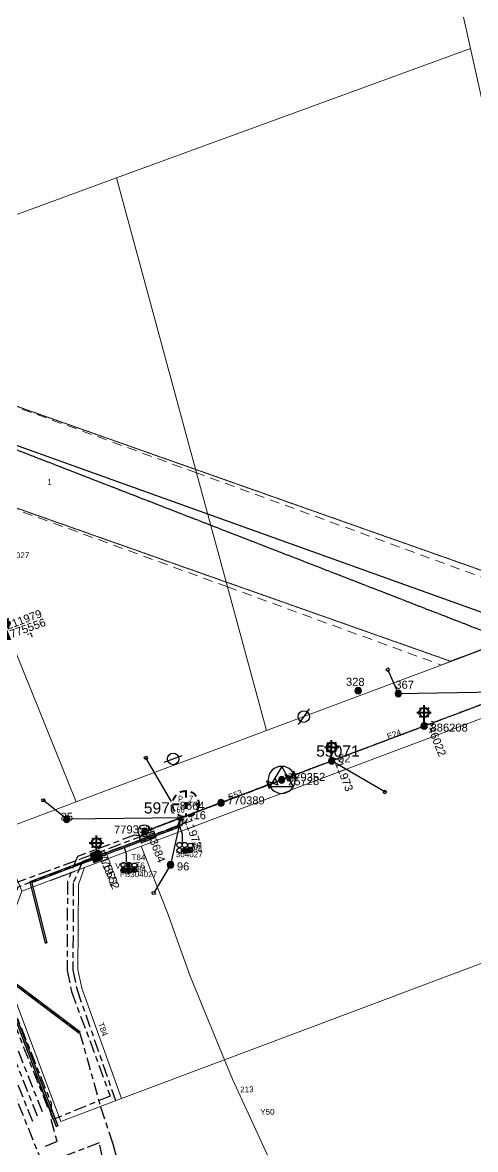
# Model space of a CAD drawing. Header units: metres. Extents: x 308616 to 310825, y 6264327 to 6267194.
# Drawn here: x 309191.5 to 309333.1, y 6266294.9 to 6266647.1 of the extents above; entities that cross this region are included whole.
import ezdxf
from ezdxf.enums import TextEntityAlignment as Align

# ---------------------------------------------------------------- set-up
doc = ezdxf.new("R2010")
doc.units = ezdxf.units.M
for name, pattern in [('Cable Exist OH', [1, 1, 0]), ('Cable Exist UG', [8.2, 4, -1.2, 1.8, -1.2]), ('Dash', [5, 3, -2]), ('DASHED', [0.75, 0.5, -0.25]), ('HIDDEN', [0.375, 0.25, -0.125]), ('HIDDEN2', [0.1875, 0.125, -0.0625])]:
    doc.linetypes.add(name, pattern=pattern)
doc.layers.get('0').update_dxf_attribs({"color": 6})
for name, color, linetype in [('_User Miscellaneous9', 7, 'Continuous'), ('Equip_LV_EXT', 7, 'Continuous'), ('Equip_SL_EXT', 7, 'Continuous'), ('Equip_SP_HV_EXT', 7, 'Continuous'), ('Equip_SP_SL_EXT', 7, 'Continuous'), ('Mains_HV_EXT', 7, 'Continuous'), ('Mains_LV_EXT', 7, 'Continuous'), ('Mains_SL_EXT', 7, 'Continuous'), ('Mains_TR_EXT', 7, 'Continuous'), ('Services_SP_EXT', 7, 'Continuous'), ('Sub_SP_TR_HV_LV_EXT', 7, 'Continuous'), ('SupportsOH_SP_TR_HV_LV_SL_EXT', 7, 'Continuous'), ('SupportsUG_SP_LV_EXT', 7, 'Continuous'), ('SupportsUG_SP_LV_SL_EXT', 7, 'Continuous'), ('Trench_SP_EXT', 7, 'Continuous')]:
    doc.layers.add(name, color=color, linetype=linetype)
for name, color, linetype, lineweight in [('Cadastre Easements_SP_EXT', 7, 'Continuous', 5), ('Cadastre Land Parcels_SP_EXT', 7, 'Continuous', 5), ('Cadastre Other Property_SP_EXT', 7, 'HIDDEN', 5), ('Cadastre Roads_SP_EXT', 7, 'Continuous', 5)]:
    doc.layers.add(name, color=color, linetype=linetype, lineweight=lineweight)
doc.layers.add('UNKNOWN_FEATURES', color=1, linetype='DASHED', plot=False)
doc.styles.add('COLUMN_LABEL', font='arial.ttf')
doc.styles.add('HVSW_LABEL', font='arial.ttf')
doc.styles.add('iecARIAL', font='arial.ttf', dxfattribs={"height": 2})
doc.styles.add('IESYMBOL1', font='isocp.shx')
doc.styles.add('POLE_LABEL', font='arial.ttf')
doc.styles.add('SLCP_LABEL', font='arial.ttf', dxfattribs={"height": 3.5})
doc.styles.get("Standard").update_dxf_attribs({"font": 'arial.ttf'})
doc.linetypes.add('Cable P UG', pattern='A,6,-0.5,["P",Standard,S=1.7,R=0,X=0.5,Y=-1],-2.9', length=9.4)

# ---------------------------------------------------------------- blocks, each defined once
blk = doc.blocks.new('SUB_POLE_EXT')
blk.add_wipeout([(0, 4.22), (0.42, 4.2), (0.83, 4.14), (1.21, 4.05), (1.62, 3.9), (1.99, 3.72), (2.35, 3.51), (2.68, 3.26), (2.99, 2.99), (3.28, 2.66), (3.52, 2.34), (3.76, 1.92), (3.9, 1.62), (4.04, 1.23), (4.18, 0.63), (4.22, 0), (4.18, -0.61), (4.06, -1.15), (3.9, -1.62), (3.58, -2.24), (3.22, -2.73), (2.97, -3.01), (2.68, -3.26), (2.36, -3.5), (2, -3.72), (1.64, -3.89), (1.25, -4.03), (0.82, -4.14), (0.42, -4.2), (0, -4.22), (-0.41, -4.2), (-0.8, -4.15), (-1.21, -4.05), (-1.62, -3.9), (-1.99, -3.73), (-2.35, -3.51), (-2.68, -3.26), (-2.96, -3.02), (-3.23, -2.72), (-3.51, -2.35), (-3.71, -2.01), (-3.91, -1.6), (-4.05, -1.21), (-4.16, -0.76), (-4.22, -0.14), (-4.21, 0.39), (-4.14, 0.83), (-4.03, 1.27), (-3.9, 1.63), (-3.71, 2.02), (-3.5, 2.37), (-3.28, 2.67), (-2.99, 2.99), (-2.68, 3.27), (-2.33, 3.52), (-1.98, 3.73), (-1.63, 3.9), (-1.2, 4.05), (-0.78, 4.15), (-0.4, 4.21)])
blk.add_line((2.16, 0.48), (2.16, 0.48, 0))
blk.add_lwpolyline([(-4.22, 0, 1), (4.22, 0, 1)], format="xyb", close=True)
blk.add_lwpolyline([(2.14, 0.52), (0, 4.22), (-3.66, -2.11), (3.66, -2.11)], close=True)
for tag, height, flags, p in [('STREET_CODE', 0.2, 9, (1.5, 0)), ('ASSET_NUM', 2.5, 8, (2, 2)), ('CONSTRUCTED_VOLTAGE', 0.2, 9, (1.5, -0.2)), ('OPERATING_VOLTAGE', 0.2, 9, (1.5, -0.6)), ('OPERATED_BY', 0.2, 9, (1.5, -0.8)), ('ORIENTATION', 0.2, 9, (1.5, -1.2)), ('OWNED_BY', 0.2, 9, (1.5, -1.4)), ('SECONDARY_VOLTAGE', 0.2, 9, (1.5, -1.6)), ('STATE', 0.2, 9, (1.5, -1.8)), ('SUBSTATION_TYPE', 0.2, 9, (1.5, -2)), ('STREETNAME', 0.2, 9, (1.5, -2.8)), ('SUBURB', 0.2, 9, (1.5, -3)), ('Z', 0.2, 1, (1.5, -3.4)), ('NO_PHASES', 0.2, 9, (1.5, -0.4)), ('MAINTAINED_BY', 0.2, 9, (1.5, -1)), ('USAGE', 0.2, 9, (1.5, -2.2)), ('LEGEND', 0.2, 9, (1.5, -2.4)), ('LOCATION', 0.2, 9, (1.5, -2.6)), ('NOTES', 0.2, 9, (1.5, -3.2))]:
    blk.add_attdef(tag, text='', height=height, dxfattribs=dict(flags=flags)).set_placement(p, align=Align.MIDDLE_LEFT)
blk = doc.blocks.new('COLUMN_EXT')
blk.add_hatch(color=256).paths.add_polyline_path([(-1.49, 1.48), (-1.49, -1.49), (1.48, -1.49), (1.48, 1.48)])
blk.add_lwpolyline([(-1.49, -1.49), (1.48, -1.49), (1.48, 1.48), (-1.49, 1.48)], close=True)
for tag, height, style, flags, p in [('STRUCTURE_PLANT_NUMBER', 0.2, 'POLE_LABEL', 9, (1.81, 0.03)), ('ASSET_NUM', 2.5, 'COLUMN_LABEL', 8, (2, 2)), ('STREET_CODE', 0.2, 'COLUMN_LABEL', 9, (1.81, -0.2))]:
    blk.add_attdef(tag, text='', height=height, dxfattribs=dict(style=style, flags=flags)).set_placement(p, align=Align.MIDDLE_LEFT)
at = {"flags": 1}
blk.add_attdef('Z', (1.81, -2.35), '', height=0.2, dxfattribs=at)
at = {"flags": 9}
for tag, p in [('COLUMN_TYPE', (1.81, -0.4)), ('OWNED_BY', (1.81, -0.6)), ('STATE', (1.81, -0.8)), ('USAGE', (1.81, -1)), ('STREETNAME', (1.81, -1.6)), ('SUBURB', (1.81, -1.8)), ('LEGEND', (1.81, -1.2)), ('LOCATION', (1.81, -1.4)), ('NOTES', (1.81, -2))]:
    blk.add_attdef(tag, text='', height=0.2, dxfattribs=at).set_placement(p, align=Align.MIDDLE_LEFT)
blk = doc.blocks.new('PILLAR_EXT')
blk.add_hatch(color=256).paths.add_polyline_path([(-2.475, 0.99), (-2.475, -0.99), (2.475, -0.99), (2.475, 0.99)])
blk.add_lwpolyline([(-2.475, -0.99), (2.475, -0.99), (2.475, 0.99), (-2.475, 0.99)], close=True)
at = {"style": 'iecARIAL', "flags": 8}
blk.add_attdef('ASSET_NUM', (1.5, 3.5), '', height=2.5, dxfattribs=at)
for tag, p, flags in [('OWNED_BY', (0, -0.2), 9), ('STATE', (0, -0.4), 9), ('SUPPORT_TYPE', (0, -0.6), 9), ('STREETNAME', (0, -1.8), 9), ('SUBURB', (0, -2), 1), ('USAGE', (0, -0.8), 9), ('LEGEND', (0, -1), 9), ('LOCATION', (0, -1.2), 9), ('NOTES', (0, -1.4), 9), ('PARENT', (0, -1.6), 9)]:
    blk.add_attdef(tag, p, '', height=0.2, dxfattribs=dict(flags=flags))
blk = doc.blocks.new('DUCT_EXT')
blk.add_circle((0, 0.8), 0.8)
at = {"flags": 1}
blk.add_attdef('Z', (0, 0), '', height=0.2, dxfattribs=at)
at = {"flags": 9}
for tag, p in [('DUCT_CODE', (0, 0)), ('XSECT_TYPE', (0, -0.2)), ('STATE', (0, -0.6)), ('FB_REFERENCE', (0, -0.4)), ('NOTES', (0, -0.8))]:
    blk.add_attdef(tag, text='', height=0.2, dxfattribs=at).set_placement(p, align=Align.MIDDLE_LEFT)
blk = doc.blocks.new('LV_OH_LINKS_DISTFUSE_EXT')
for p, q in [((0, 0), (0.96, 0)), ((3.84, 0), (4.8, 0))]:
    blk.add_line(p, q)
blk.add_lwpolyline([(3.84, -1.2), (3.84, 1.2), (0.96, -1.2), (0.96, 1.2)], close=True)
at = {"flags": 9}
for tag, p in [('ACTUAL_STATUS', (0, 0)), ('CONSTRUCTED_VOLTAGE', (0, -0.2)), ('OPERATING_VOLTAGE', (0, -0.6)), ('ORIENTATION', (0, -0.8)), ('OWNED_BY', (0, -1)), ('STATE', (0, -1.2)), ('SWITCH_TYPE', (0, -1.4)), ('NO_PHASES', (0, -0.4)), ('USAGE', (0, -1.6)), ('NOTES', (0, -1.8))]:
    blk.add_attdef(tag, text='', height=0.2, dxfattribs=at).set_placement(p, align=Align.MIDDLE_LEFT)
at = {"flags": 1}
blk.add_attdef('Z', (0, 0), '', height=0.2, dxfattribs=at)
blk = doc.blocks.new('SL_LANTERN_EXT')
at = {"lineweight": 40}
for p, q in [((-2.25, 4.22), (2.25, 4.22)), ((-1.46, 5.68), (-1.06, 5.28)), ((0, 1.97), (0, 6.47)), ((1.46, 5.68), (1.06, 5.28)), ((-1.46, 2.76), (-1.06, 3.16)), ((0, 0), (0, 2.72)), ((1.46, 2.76), (1.06, 3.16))]:
    blk.add_line(p, q, dxfattribs=at)
blk.add_circle((0, 4.22), 1.5, dxfattribs=at)
at = {"style": 'iecARIAL', "flags": 8}
blk.add_attdef('ASSET_NUM', (1.5, 1.5), '', height=2.5, dxfattribs=at)
for tag, p, height, flags in [('OPERATING_VOLTAGE', (0.98, -1.65), 0.2, 9), ('ORIENTATION', (0.98, -1.85), 0.2, 9), ('OWNED_BY', (0.98, -2.05), 0.2, 9), ('STATE', (0.98, -2.25), 0.2, 9), ('CONSTRUCTED_VOLTAGE', (0.98, -0.65), 0.2, 9), ('CONTROL_TYPE', (0.98, -0.85), 0.2, 9), ('LANTERN_PURPOSE', (0.98, -1.05), 0.2, 9), ('LANTERN_TYPE', (0.98, -1.25), 0.2, 9), ('NO_PHASES', (0.98, -1.45), 0.2, 9), ('USAGE', (0.98, -2.45), 0.2, 9), ('CEXIST', (0.98, -2.65), 0.2, 9), ('CNEW', (0.98, -2.85), 0.2, 9), ('CNUMBER', (0.98, -3.05), 0.2, 9), ('CREMOVE', (0.98, -3.25), 0.2, 9), ('CREPLACE', (0.98, -3.45), 0.2, 9), ('LKINGHEIGHT', (0.98, -3.65), 0.2, 9), ('LNUMBER', (2.18, -3.25), 2.5, 8), ('LBRACKET', (0.98, -3.85), 0.2, 9), ('LBRACKETVOCAB', (0.98, -4.05), 0.2, 9), ('LCATEGORY', (0.98, -4.25), 0.2, 9), ('LCHARGE1', (0.98, -4.45), 0.2, 9), ('LCHARGE1PERCENT', (0.98, -4.65), 0.2, 9), ('LCHARGE2', (0.98, -4.85), 0.2, 9), ('LCHARGE2PERCENT', (0.98, -5.05), 0.2, 9), ('LCHARGE3', (0.98, -5.25), 0.2, 9), ('LCHARGE3PERCENT', (0.98, -5.45), 0.2, 9), ('LEXIST', (0.98, -5.65), 0.2, 9), ('LLAMP', (0.98, -5.85), 0.2, 9), ('LLAMPVOCAB', (0.98, -6.05), 0.2, 9), ('LMAST', (0.98, -6.25), 0.2, 9), ('LMASTVOCAB', (0.98, -6.45), 0.2, 9), ('LNEW', (0.98, -6.65), 0.2, 9), ('LANTNUMBER', (0.98, -6.85), 0.2, 9), ('STREETNAME', (0.98, -9.25), 0.2, 9), ('SUBURB', (0.98, -9.45), 0.2, 1), ('LOUTREACH', (0.98, -7.25), 0.2, 9), ('LOUTREACHVOCAB', (0.98, -7.45), 0.2, 9), ('LRATECODE', (0.98, -7.65), 0.2, 9), ('LREMOVE', (0.98, -7.85), 0.2, 9), ('LREPLACE', (0.98, -8.05), 0.2, 9), ('LTYPE', (0.98, -8.25), 0.2, 9), ('LTYPEVOCAB', (0.98, -8.45), 0.2, 9), ('LEGEND', (0.98, -8.65), 0.2, 9), ('LOCATION', (0.98, -8.85), 0.2, 9), ('NOTES', (0.98, -9.05), 0.2, 9)]:
    blk.add_attdef(tag, p, '', height=height, dxfattribs=dict(flags=flags))
blk = doc.blocks.new('CCP_EXT')
blk.add_wipeout([(0, 0.57), (0.57, 0), (0, -0.57), (-0.57, 0)])
blk.add_lwpolyline([(-0.57, 0), (0, 0.57), (0.57, 0), (0, -0.57), (-0.57, 0)])
at = {"flags": 1}
blk.add_attdef('Z', (0, 0), '', height=0.2, dxfattribs=at)
at = {"flags": 9}
for tag, p in [('CCP_TYPE', (0, 0)), ('CONSTRUCTED_VOLTAGE', (0, -0.2)), ('OPERATING_VOLTAGE', (0, -0.6)), ('ORIENTATION', (0, -0.8)), ('OWNED_BY', (0, -1)), ('STATE', (0, -1.8)), ('NO_PHASES', (0, -0.4)), ('USAGE', (0, -1.2)), ('LEGEND', (0, -1.4)), ('LIFE_SUPPORT', (0, -1.6)), ('NOTES', (0, -2))]:
    blk.add_attdef(tag, text='', height=0.2, dxfattribs=at).set_placement(p, align=Align.MIDDLE_LEFT)
blk = doc.blocks.new('POLE_EXT')
blk.add_hatch(color=256).paths.add_polyline_path([(-1, 0, 1), (1, 0, 1)])
blk.add_lwpolyline([(-1, 0, 1), (1, 0, 1)], format="xyb", close=True)
for tag, height, flags, p in [('pNumber', 2.5, 8, (-17.84, 2.07)), ('OWNED_BY', 0.2, 9, (1.35, -0.4)), ('SPECIAL_USE', 0.2, 9, (1.35, -0.8)), ('STATE', 0.2, 9, (1.35, -1)), ('cLV', 0.2, 9, (1.35, -1.4)), ('hDepth', 0.2, 9, (1.35, -1.6)), ('hDia', 0.2, 9, (1.35, -1.8)), ('cHV', 0.2, 9, (1.35, -2)), ('cLinedev', 0.2, 9, (1.35, -3.4)), ('PARENT', 0.2, 9, (1.35, -0.6)), ('USAGE', 0.2, 9, (1.35, -1.2)), ('LBRACKET', 0.2, 9, (1.35, -2.2)), ('LExisting', 0.2, 9, (1.35, -2.4)), ('LANTNUMBER', 0.2, 9, (1.35, -2.6)), ('LOther', 0.2, 9, (1.35, -2.8)), ('LRemove', 0.2, 9, (1.35, -3)), ('LEGEND', 0.2, 9, (1.35, -3.2)), ('LOCATION', 0.2, 9, (1.35, -3.6)), ('pExisting', 0.2, 9, (1.35, -3.8)), ('pFooting', 0.2, 9, (1.35, -4.4)), ('pNew', 0.2, 9, (1.35, -4.6)), ('pRelocate', 0.2, 9, (1.35, -5)), ('pRemove', 0.2, 9, (1.35, -5.2)), ('pReplace', 0.2, 9, (1.35, -5.4)), ('pStay', 0.2, 9, (1.35, -5.6)), ('pType', 0.2, 9, (1.35, -5.8)), ('cspan', 0.2, 9, (1.35, -6)), ('STREETNAME', 0.2, 9, (1.35, -6.2)), ('SUBURB', 0.2, 9, (1.35, -6.4)), ('OPERATED_BY', 0.2, 9, (1.36, -7.01)), ('PFNUMBER', 0.2, 9, (1.35, -4)), ('NEWPFNUMBER', 0.2, 9, (1.35, -4.2)), ('NOTES', 0.2, 9, (1.35, -6.6)), ('MAINTAINED_BY', 0.2, 9, (1.36, -6.81))]:
    blk.add_attdef(tag, text='', height=height, dxfattribs=dict(flags=flags)).set_placement(p, align=Align.MIDDLE_LEFT)
at = {"style": 'POLE_LABEL'}
for tag, height, flags, p in [('STRUCTURE_PLANT_NUMBER', 0.2, 9, (1.35, 0.03)), ('ASSET_NUM', 2.5, 8, (2, 2)), ('STREET_CODE', 0.2, 9, (1.35, -0.2))]:
    blk.add_attdef(tag, text='', height=height, dxfattribs=dict(at, flags=flags)).set_placement(p, align=Align.MIDDLE_LEFT)
at = {"flags": 1}
blk.add_attdef('Z', (1.35, -7.33), '', height=0.2, dxfattribs=at)
blk = doc.blocks.new('*U72')
blk.add_line((-5.67, 14.31), (-0.71, 17.69))
blk.add_circle((-3.19, 16), 1.8)
at = {"style": 'HVSW_LABEL'}
for tag, height, flags, p in [('ASSET_NUM', 3.5, 8, (2, 2)), ('STREET_CODE', 0.2, 9, (0, -0.2))]:
    blk.add_attdef(tag, text='', height=height, dxfattribs=dict(at, flags=flags)).set_placement(p, align=Align.MIDDLE_LEFT)
at = {"flags": 1}
blk.add_attdef('Z', (0, 0), '', height=0.2, dxfattribs=at)
at = {"flags": 9}
for tag, p in [('ACTUAL_STATUS', (0, -0.4)), ('CONSTRUCTED_VOLTAGE', (0, -0.6)), ('OPERATING_VOLTAGE', (0, -1)), ('ORIENTATION', (0, -1.2)), ('OWNED_BY', (0, -1.4)), ('STATE', (0, -1.6)), ('SWITCH_TYPE', (0, -1.8)), ('STREETNAME', (0, -2.6)), ('SUBURB', (0, -2.8)), ('NO_PHASES', (0, -0.8)), ('USAGE', (0, -2)), ('LEGEND', (0, -2.2)), ('LOCATION', (0, -2.4)), ('NOTES', (0, -3))]:
    blk.add_attdef(tag, text='', height=0.2, dxfattribs=at).set_placement(p, align=Align.MIDDLE_LEFT)
blk = doc.blocks.new('*U73')
blk.add_line((1.16, 18.03), (7.16, 18.03))
blk.add_circle((4.16, 18.03), 1.8)
at = {"style": 'HVSW_LABEL'}
for tag, height, flags, p in [('ASSET_NUM', 3.5, 8, (2, 2)), ('STREET_CODE', 0.2, 9, (0, -0.2))]:
    blk.add_attdef(tag, text='', height=height, dxfattribs=dict(at, flags=flags)).set_placement(p, align=Align.MIDDLE_LEFT)
at = {"flags": 1}
blk.add_attdef('Z', (0, 0), '', height=0.2, dxfattribs=at)
at = {"flags": 9}
for tag, p in [('ACTUAL_STATUS', (0, -0.4)), ('CONSTRUCTED_VOLTAGE', (0, -0.6)), ('OPERATING_VOLTAGE', (0, -1)), ('ORIENTATION', (0, -1.2)), ('OWNED_BY', (0, -1.4)), ('STATE', (0, -1.6)), ('SWITCH_TYPE', (0, -1.8)), ('STREETNAME', (0, -2.6)), ('SUBURB', (0, -2.8)), ('NO_PHASES', (0, -0.8)), ('USAGE', (0, -2)), ('LEGEND', (0, -2.2)), ('LOCATION', (0, -2.4)), ('NOTES', (0, -3))]:
    blk.add_attdef(tag, text='', height=0.2, dxfattribs=at).set_placement(p, align=Align.MIDDLE_LEFT)
blk = doc.blocks.new('End Shackle_EXT')
blk.add_wipeout([(0, 0.25), (1.81, 0.25), (1.82, -0.25), (0, -0.25)])
blk.add_line((1.81, -1), (1.81, 1))
at = {"flags": 1}
blk.add_attdef('Z', (0, 0), '', height=0.2, dxfattribs=at)
at = {"flags": 9}
for tag, p in [('CONNECTOR_TYPE', (0, 0)), ('CONSTRUCTED_VOLTAGE', (0, -0.2)), ('OPERATING_VOLTAGE', (0, -0.6)), ('ORIENTATION', (0, -0.8)), ('OWNED_BY', (0, -1)), ('STATE', (0, -1.2)), ('NO_PHASES', (0, -0.4)), ('USAGE', (0, -1.4)), ('NOTES', (0, -1.6))]:
    blk.add_attdef(tag, text='', height=0.2, dxfattribs=at).set_placement(p, align=Align.MIDDLE_LEFT)
blk = doc.blocks.new('CABLE_LARGE_EXT')
h = blk.add_hatch(color=256)
edge = h.paths.add_edge_path()
edge.add_arc((0, 0.55), 0.55, 0, 360)
blk.add_circle((0, 0.55), 0.55)
at = {"flags": 1}
blk.add_attdef('Z', (0, 0), '', height=0.2, dxfattribs=at)
at = {"flags": 9}
for tag, p in [('COND_CODE', (0, 0)), ('STATE', (0, -0.4)), ('XSECT_SIZE', (0, -0.6)), ('FB_REFERENCE', (0, -0.2)), ('NOTES', (0, -0.8))]:
    blk.add_attdef(tag, text='', height=0.2, dxfattribs=at).set_placement(p, align=Align.MIDDLE_LEFT)
blk = doc.blocks.new('SLCP_ZELL_EXT')
blk.add_wipeout([(-0.14, 4.54), (-0.43, 4.52), (-0.71, 4.49), (-0.99, 4.43), (-1.27, 4.36), (-1.54, 4.27), (-1.8, 4.17), (-2.06, 4.05), (-2.31, 3.91), (-2.55, 3.76), (-2.78, 3.59), (-3, 3.41), (-3.21, 3.21), (-3.41, 3), (-3.59, 2.78), (-3.76, 2.55), (-3.91, 2.31), (-4.05, 2.06), (-4.17, 1.8), (-4.27, 1.54), (-4.36, 1.27), (-4.43, 0.99), (-4.49, 0.71), (-4.52, 0.43), (-4.54, 0.14), (-4.54, -0.14), (-4.52, -0.43), (-4.49, -0.71), (-4.43, -0.99), (-4.36, -1.27), (-4.27, -1.54), (-4.17, -1.8), (-4.05, -2.06), (-3.91, -2.31), (-3.76, -2.55), (-3.59, -2.78), (-3.41, -3), (-3.21, -3.21), (-3, -3.41), (-2.78, -3.59), (-2.55, -3.76), (-2.31, -3.91), (-2.06, -4.05), (-1.8, -4.17), (-1.54, -4.27), (-1.27, -4.36), (-0.99, -4.43), (-0.71, -4.49), (-0.43, -4.52), (-0.14, -4.54), (0.14, -4.54), (0.43, -4.52), (0.71, -4.49), (0.99, -4.43), (1.27, -4.36), (1.54, -4.27), (1.8, -4.17), (2.06, -4.05), (2.31, -3.91), (2.55, -3.76), (2.78, -3.59), (3, -3.41), (3.21, -3.21), (3.41, -3), (3.59, -2.78), (3.76, -2.55), (3.91, -2.31), (4.05, -2.06), (4.17, -1.8), (4.27, -1.54), (4.36, -1.27), (4.43, -0.99), (4.49, -0.71), (4.52, -0.43), (4.54, -0.14), (4.54, 0.14), (4.52, 0.43), (4.49, 0.71), (4.43, 0.99), (4.36, 1.27), (4.27, 1.54), (4.17, 1.8), (4.05, 2.06), (3.91, 2.31), (3.76, 2.55), (3.59, 2.78), (3.41, 3), (3.21, 3.21), (3, 3.41), (2.78, 3.59), (2.55, 3.76), (2.31, 3.91), (2.06, 4.05), (1.8, 4.17), (1.54, 4.27), (1.27, 4.36), (0.99, 4.43), (0.71, 4.49), (0.43, 4.52), (0.14, 4.54)])
at = {"linetype": 'Dash', "lineweight": 40, "ltscale": 0.7}
for p, q in [((0, 4.11), (0, -4.11)), ((-4.11, 0), (4.11, 0))]:
    blk.add_line(p, q, dxfattribs=at)
blk.add_circle((0, 0), 4.11, dxfattribs=at)
at = {"lineweight": 40, "style": 'IESYMBOL1'}
for s, p in [('P', (-1.6, 0)), ('Z', (1.7, 0)), ('60', (-1.61, -3.31))]:
    blk.add_text(s, height=2, dxfattribs=at).set_placement(p, align=Align.BOTTOM_CENTER)
at = {"flags": 1}
blk.add_attdef('Z', (0, 0), '', height=0.2, dxfattribs=at)
at = {"style": 'SLCP_LABEL'}
for tag, height, flags, p in [('ASSET_NUM', 2.5, 8, (2, 2)), ('STREET_CODE', 0.2, 9, (0, -0.2))]:
    blk.add_attdef(tag, text='', height=height, dxfattribs=dict(at, flags=flags)).set_placement(p, align=Align.MIDDLE_LEFT)
at = {"flags": 9}
for tag, p in [('CONSTRUCTED_VOLTAGE', (0, -0.4)), ('CONTROL_TYPE', (0, -0.6)), ('OPERATING_VOLTAGE', (0, -1)), ('ORIENTATION', (0, -1.2)), ('OWNED_BY', (0, -1.4)), ('STATE', (0, -2)), ('NO_PHASES', (0, -0.8)), ('USAGE', (0, -1.6)), ('LOCATION', (0, -1.8)), ('NOTES', (0, -2.2))]:
    blk.add_attdef(tag, text='', height=0.2, dxfattribs=at).set_placement(p, align=Align.MIDDLE_LEFT)

msp = doc.modelspace()

# ---------------------------------------------------------------- linework, layer by layer
at = {"layer": '_User Miscellaneous9'}
for p, q in [((309240.77, 6266396.31), (309240.85, 6266396.09)), ((309240.94, 6266395.86), (309240.85, 6266396.09)), ((309193.84, 6266378.7), (309214.66, 6266386.51)), ((309194.41, 6266378.4), (309214.83, 6266386.06)), ((309214.66, 6266386.51), (309214.74, 6266386.29)), ((309214.66, 6266386.51), (309214.74, 6266386.29)), ((309214.83, 6266386.06), (309214.74, 6266386.29)), ((309214.83, 6266386.06), (309214.74, 6266386.29)), ((309193.89, 6266378.49), (309193.84, 6266378.7)), ((309193.84, 6266378.7), (309194.12, 6266378.55)), ((309193.89, 6266378.49), (309194.12, 6266378.55)), ((309198.68, 6266359.42), (309193.89, 6266378.49)), ((309194.35, 6266378.61), (309194.12, 6266378.55)), ((309194.41, 6266378.4), (309194.12, 6266378.55)), ((309199.14, 6266359.54), (309194.35, 6266378.61)), ((309194.35, 6266378.61), (309194.41, 6266378.4)), ((309198.68, 6266359.42), (309198.91, 6266359.48)), ((309199.14, 6266359.54), (309198.91, 6266359.48)), ((309181.73, 6266355.21), (309202.05, 6266302.13)), ((309182.18, 6266355.38), (309202.5, 6266302.3)), ((309209.13, 6266331.37), (309209.27, 6266331.56)), ((309209.41, 6266331.75), (309209.27, 6266331.56)), ((309202.05, 6266302.13), (309202.27, 6266302.21)), ((309202.5, 6266302.3), (309202.27, 6266302.21))]:
    msp.add_line(p, q, dxfattribs=at)
for points in [[(309241.49, 6266390.9), (309241.49, 6266393.44), (309240.79, 6266395.52)], [(309224.02, 6266384.66), (309224.02, 6266387.2), (309223.32, 6266389.28)]]:
    msp.add_lwpolyline(points, dxfattribs=at)
at = {"layer": 'Cadastre Land Parcels_SP_EXT', "linetype": 'Continuous'}
for points in [[(309435.8, 6266488.86), (309372.02, 6266774.66), (309306.64, 6266750.75), (309312.27, 6266725.47), (309331.53, 6266639.01), (309370.5, 6266464.37), (309435.8, 6266488.86)], [(309088.02, 6266631.53), (309095.6, 6266612.16), (309099.98, 6266600.98), (309104.55, 6266591.98), (309109.67, 6266583.28), (309123.25, 6266562.79), (309134.25, 6266566.81), (309220.82, 6266598.51), (309331.53, 6266639.01), (309312.27, 6266725.47), (309088.02, 6266631.53)], [(309322.39, 6266446.32), (309365.66, 6266462.56), (309370.5, 6266464.37), (309331.53, 6266639.01), (309220.82, 6266598.51), (309245.88, 6266506.37), (309255.56, 6266470.75), (309267.78, 6266425.83), (309322.39, 6266446.32)], [(309208.29, 6266403.52), (309175.66, 6266484.12), (309161.7, 6266505.07), (309123.25, 6266562.79), (309105.42, 6266556.26), (309107.25, 6266551.5), (309164.07, 6266403.23), (309183.82, 6266394.35), (309208.29, 6266403.52)], [(309469.93, 6266327.3), (309443.59, 6266393.92), (309254.64, 6266322.94), (309257.11, 6266316.94), (309271.18, 6266286.42), (309286.22, 6266258.3), (309469.93, 6266327.3)], [(309254.64, 6266322.94), (309243.86, 6266349.09), (309236.84, 6266368.86), (309228.6, 6266389.67), (309210.83, 6266383), (309208.97, 6266377.7), (309208.81, 6266351.13), (309210.07, 6266345.29), (309222.42, 6266310.84), (309254.64, 6266322.94)], [(309183.87, 6266355.63), (309203.44, 6266303.71), (309222.42, 6266310.84), (309210.07, 6266345.29), (309208.81, 6266351.13), (309208.97, 6266377.7), (309210.83, 6266383), (309191.26, 6266375.66), (309183.87, 6266355.63)]]:
    msp.add_lwpolyline(points, close=True, dxfattribs=at)
at = {"layer": 'Cadastre Other Property_SP_EXT', "linetype": 'HIDDEN2'}
msp.add_lwpolyline([(309074.71, 6266636.51), (309106.9, 6266552.49), (309140.93, 6266512.55), (309325.28, 6266447.5), (309368.98, 6266463.89), (309158.53, 6266538.16), (309074.71, 6266636.51)], close=True, dxfattribs=at)
at = {"layer": 'Mains_HV_EXT', "linetype": 'Cable Exist UG'}
msp.add_lwpolyline([(309194.68, 6266303.66), (309175.75, 6266351.03), (309155.83, 6266399.63), (309045.77, 6266686.95), (309033.99, 6266717.59), (308994.93, 6266700.2), (308994.93, 6266700.2), (308915.71, 6266883.89), (308884.86, 6266898.62), (308805.33, 6266877.5), (308794.56, 6266913.64), (308779.29, 6266954.21)], dxfattribs=at)
at = {"layer": 'Mains_HV_EXT', "linetype": 'Continuous'}
msp.add_lwpolyline([(309231.42, 6266394.93, 1.388325), (309228.38, 6266392.72)], format="xyb", dxfattribs=at)
at = {"layer": 'Mains_LV_EXT', "linetype": 'Cable Exist OH'}
for points in [[(309317.06, 6266427.27), (309345.84, 6266438.08)], [(309288.13, 6266416.4), (309317.06, 6266427.27)]]:
    msp.add_lwpolyline(points, dxfattribs=at)
at = {"layer": 'Mains_LV_EXT', "linetype": 'Continuous'}
msp.add_lwpolyline([(309240.32, 6266396.73, 0.636379), (309242.86, 6266399.29)], format="xyb", dxfattribs=at)
at = {"layer": 'Mains_SL_EXT', "linetype": 'Cable Exist UG'}
msp.add_lwpolyline([(309214.6, 6266386.53), (309211.29, 6266384.77), (309211.29, 6266384.77), (309190, 6266376.93), (309181.9, 6266355.88), (309200.41, 6266309.53), (309200.38, 6266304.36), (309202.27, 6266297.38), (309198.21, 6266295.75)], dxfattribs=at)
at = {"layer": 'Services_SP_EXT'}
msp.add_lwpolyline([(309241, 6266398.53), (309237.76, 6266383.92)], dxfattribs=at)
at = {"layer": 'Trench_SP_EXT', "linetype": 'Cable Exist UG'}
msp.add_lwpolyline([(309241, 6266398.63), (309241.61, 6266397.22), (309241.61, 6266397.22, -0.431211), (309240.94, 6266396.1)], format="xyb", dxfattribs=at)
msp.add_lwpolyline([(309230.57, 6266392.57), (309229.74, 6266394.31)], dxfattribs=at)
at = {"layer": 'UNKNOWN_FEATURES'}
for points in [[(309193.05, 6266455.91), (309194.02, 6266456.33), (309194.53, 6266454.9)], [(309200.41, 6266379.09), (309207.83, 6266381.88)]]:
    msp.add_lwpolyline(points, dxfattribs=at)

# ---------------------------------------------------------------- block references
at = {"layer": '_User Miscellaneous9', "rotation": 269.9933396650998}
for name, p in [('DUCT_EXT', (309239.74, 6266390.07)), ('DUCT_EXT', (309241.44, 6266390.07)), ('DUCT_EXT', (309243.14, 6266389.83)), ('DUCT_EXT', (309239.74, 6266388.36)), ('DUCT_EXT', (309241.43, 6266388.36)), ('CABLE_LARGE_EXT', (309241.48, 6266388.31)), ('DUCT_EXT', (309243.11, 6266388.48)), ('CABLE_LARGE_EXT', (309243.14, 6266388.48)), ('DUCT_EXT', (309222.27, 6266383.83)), ('DUCT_EXT', (309222.27, 6266382.12)), ('CABLE_LARGE_EXT', (309222.27, 6266382.12)), ('DUCT_EXT', (309223.96, 6266382.12)), ('CABLE_LARGE_EXT', (309223.96, 6266382.12)), ('DUCT_EXT', (309223.97, 6266383.83)), ('CABLE_LARGE_EXT', (309223.97, 6266383.83)), ('DUCT_EXT', (309225.62, 6266382.29)), ('CABLE_LARGE_EXT', (309225.62, 6266382.29)), ('DUCT_EXT', (309225.65, 6266383.64))]:
    msp.add_blockref(name, p, dxfattribs=at)
at = {"layer": 'Equip_SP_HV_EXT'}
ref = msp.add_blockref('*U72', (309288.09, 6266416.37), dxfattribs=dict(at, rotation=20.7273175800692))
ref.add_attrib('ASSET_NUM', '55071', dxfattribs={"layer": '0', "height": 3.5, "style": 'HVSW_LABEL'}).set_placement((309290.09, 6266416.62), align=Align.BOTTOM_CENTER)
at = {"layer": 'Equip_SP_SL_EXT'}
ref = msp.add_blockref('SL_LANTERN_EXT', (309185.63, 6266455.13), dxfattribs=at)
ref.add_attrib('ASSET_NUM', '211979', dxfattribs={"layer": '0', "height": 2.5, "rotation": 20.4511, "style": 'iecARIAL'}).set_placement((309187.13, 6266456.63), align=Align.BOTTOM_LEFT)
ref = msp.add_blockref('SL_LANTERN_EXT', (309317.03, 6266427.26), dxfattribs=at)
ref.add_attrib('ASSET_NUM', '246022', dxfattribs={"layer": '0', "height": 2.5, "rotation": 291.9472, "style": 'iecARIAL'}).set_placement((309318.53, 6266428.76), align=Align.MIDDLE_LEFT)
ref = msp.add_blockref('SL_LANTERN_EXT', (309288.13, 6266416.38), dxfattribs=at)
ref.add_attrib('ASSET_NUM', '211973', dxfattribs={"layer": '0', "height": 2.5, "rotation": 290.9532, "style": 'iecARIAL'}).set_placement((309289.63, 6266417.88), align=Align.MIDDLE_LEFT)
ref = msp.add_blockref('SL_LANTERN_EXT', (309241, 6266398.63), dxfattribs=at)
ref.add_attrib('ASSET_NUM', '211972', dxfattribs={"layer": '0', "height": 2.5, "rotation": 290.0039, "style": 'iecARIAL'}).set_placement((309242.5, 6266400.13), align=Align.MIDDLE_LEFT)
ref = msp.add_blockref('SL_LANTERN_EXT', (309214.6, 6266386.53), dxfattribs=at)
ref.add_attrib('ASSET_NUM', '211971', dxfattribs={"layer": '0', "height": 2.5, "rotation": 291.533, "style": 'iecARIAL'}).set_placement((309216.1, 6266388.03), align=Align.MIDDLE_LEFT)
at = {"layer": 'Sub_SP_TR_HV_LV_EXT'}
ref = msp.add_blockref('SUB_POLE_EXT', (309272.5, 6266410.43), dxfattribs=at)
ref.add_attrib('ASSET_NUM', '25728', dxfattribs={"layer": '0', "height": 2.5, "rotation": 1}).set_placement((309274.5, 6266411.18), align=Align.TOP_LEFT)
at = {"layer": 'SupportsOH_SP_TR_HV_LV_SL_EXT'}
ref = msp.add_blockref('POLE_EXT', (309296.41, 6266438.29), dxfattribs=at)
ref.add_attrib('ASSET_NUM', '328', dxfattribs={"layer": '0', "height": 2.5, "rotation": 359.503, "style": 'POLE_LABEL'}).set_placement((309298.41, 6266439.04), align=Align.BOTTOM_RIGHT)
ref = msp.add_blockref('POLE_EXT', (309308.96, 6266437.4), dxfattribs=at)
ref.add_attrib('ASSET_NUM', '367', dxfattribs={"layer": '0', "height": 2.5, "rotation": 0.1659, "style": 'POLE_LABEL'}).set_placement((309310.96, 6266438.15), align=Align.BOTTOM_CENTER)
ref = msp.add_blockref('POLE_EXT', (309317.03, 6266427.26), dxfattribs=at)
ref.add_attrib('ASSET_NUM', '886208', dxfattribs={"layer": '0', "height": 2.5, "style": 'POLE_LABEL'}).set_placement((309319.03, 6266428.01), align=Align.TOP_LEFT)
ref = msp.add_blockref('POLE_EXT', (309288.13, 6266416.38), dxfattribs=at)
ref.add_attrib('ASSET_NUM', '52', dxfattribs={"layer": '0', "height": 2.5, "style": 'POLE_LABEL'}).set_placement((309290.13, 6266417.13), align=Align.MIDDLE_LEFT)
ref = msp.add_blockref('POLE_EXT', (309205.29, 6266398.14), dxfattribs=at)
ref.add_attrib('ASSET_NUM', '85', dxfattribs={"layer": '0', "height": 2.5, "style": 'POLE_LABEL'}).set_placement((309207.29, 6266398.89), align=Align.MIDDLE_RIGHT)
ref = msp.add_blockref('POLE_EXT', (309241, 6266398.63), dxfattribs=at)
ref.add_attrib('ASSET_NUM', '416', dxfattribs={"layer": '0', "height": 2.5, "style": 'POLE_LABEL'}).set_placement((309243, 6266399.38), align=Align.MIDDLE_LEFT)
ref = msp.add_blockref('POLE_EXT', (309229.74, 6266394.31), dxfattribs=at)
ref.add_attrib('ASSET_NUM', '779351', dxfattribs={"layer": '0', "height": 2.5, "rotation": 1, "style": 'POLE_LABEL'}).set_placement((309231.74, 6266395.06), align=Align.MIDDLE_RIGHT)
ref = msp.add_blockref('POLE_EXT', (309237.75, 6266383.89), dxfattribs=at)
ref.add_attrib('ASSET_NUM', '96', dxfattribs={"layer": '0', "height": 2.5, "style": 'POLE_LABEL'}).set_placement((309239.75, 6266384.64), align=Align.TOP_LEFT)
at = {"layer": 'SupportsUG_SP_LV_EXT'}
ref = msp.add_blockref('PILLAR_EXT', (309230.57, 6266392.57), dxfattribs=dict(at, rotation=20.47227973803449))
ref.add_attrib('ASSET_NUM', '103684', dxfattribs={"layer": '0', "height": 2.5, "rotation": 291.0487, "style": 'iecARIAL'}).set_placement((309232.07, 6266396.07), align=Align.TOP_LEFT)
at = {"layer": 'SupportsUG_SP_LV_SL_EXT'}
ref = msp.add_blockref('COLUMN_EXT', (309185.63, 6266455.13), dxfattribs=dict(at, rotation=111.8685792036905))
ref.add_attrib('ASSET_NUM', '775556', dxfattribs={"layer": '0', "height": 2.5, "rotation": 19.9807, "style": 'COLUMN_LABEL'}).set_placement((309187.63, 6266455.88), align=Align.MIDDLE_LEFT)
ref = msp.add_blockref('COLUMN_EXT', (309214.6, 6266386.53), dxfattribs=dict(at, rotation=21.32681037396738))
ref.add_attrib('ASSET_NUM', '775552', dxfattribs={"layer": '0', "height": 2.5, "rotation": 291.0418, "style": 'COLUMN_LABEL'}).set_placement((309216.6, 6266387.28), align=Align.MIDDLE_LEFT)

# ---------------------------------------------------------------- texts
at = {"layer": '_User Miscellaneous9'}
for s, p in [('FB304027', (309181.99, 6266479.71)), ('T84', (309243.32, 6266387.78)), ('T6', (309244.3, 6266389)), ('T84', (309225.57, 6266385.32)), ('304027', (309239.42, 6266386.27)), ('B', (309240.75, 6266387.26)), ('D', (309241.66, 6266387.33)), ('V97', (309220.48, 6266382.64)), ('B', (309223.27, 6266381.07)), ('D', (309224.19, 6266381.09)), ('T84', (309225.81, 6266381.59)), ('T6', (309226.78, 6266382.81)), ('FB304027', (309221.95, 6266380.03))]:
    msp.add_text(s, height=1.8, dxfattribs=at).set_placement(p)
at = {"layer": 'Cadastre Land Parcels_SP_EXT'}
msp.add_text('1', height=1.8, dxfattribs=at).set_placement((309199.24, 6266502.64))
at = {"layer": 'Mains_LV_EXT'}
for s, rotation, p in [('E24', 20.6814, (309305.84, 6266423.05)), ('E53', 20.6483, (309256.24, 6266404.18)), ('T84', 289.4568, (309215.06, 6266334.26))]:
    msp.add_text(s, height=1.8, rotation=rotation, dxfattribs=at).set_placement(p)
at = {"layer": 'Mains_TR_EXT'}
for s, p in [('213', (309259.52, 6266312.78)), ('Y50', (309265.82, 6266305.75))]:
    msp.add_text(s, height=1.8, rotation=0.7224, dxfattribs=at).set_placement(p)

# ---------------------------------------------------------------- next in the draw order: linework, layer by layer
at = {"layer": 'Cadastre Land Parcels_SP_EXT', "linetype": 'Continuous'}
for points in [[(309267.78, 6266425.83), (309255.56, 6266470.75), (309245.88, 6266506.37), (309220.82, 6266598.51), (309134.25, 6266566.81), (309123.25, 6266562.79), (309161.7, 6266505.07), (309175.66, 6266484.12), (309208.29, 6266403.52), (309267.78, 6266425.83)], [(309443.59, 6266393.92), (309439.35, 6266404.67), (309424.86, 6266441.32), (309417.28, 6266460.49), (309394.53, 6266451.95), (309351.06, 6266435.64), (309228.6, 6266389.67), (309236.84, 6266368.86), (309243.86, 6266349.09), (309254.64, 6266322.94), (309443.59, 6266393.92)]]:
    msp.add_lwpolyline(points, close=True, dxfattribs=at)
at = {"layer": 'Mains_HV_EXT', "linetype": 'Cable Exist OH'}
for points in [[(309272.49, 6266410.44), (309288.09, 6266416.36)], [(309253.56, 6266403.26), (309272.49, 6266410.44)]]:
    msp.add_lwpolyline(points, dxfattribs=at)
at = {"layer": 'Mains_LV_EXT', "linetype": 'Cable Exist OH'}
msp.add_lwpolyline([(309272.5, 6266410.47), (309288.13, 6266416.4)], dxfattribs=at)

# ---------------------------------------------------------------- next in the draw order: block references
at = {"layer": 'Equip_LV_EXT'}
for p, rotation in [((309271.76, 6266410.19), 200.2154247619938), ((309273.16, 6266410.69), 20.77668890338172)]:
    msp.add_blockref('LV_OH_LINKS_DISTFUSE_EXT', p, dxfattribs=dict(at, rotation=rotation))
at = {"layer": 'SupportsOH_SP_TR_HV_LV_SL_EXT'}
ref = msp.add_blockref('POLE_EXT', (309272.5, 6266410.43), dxfattribs=at)
ref.add_attrib('ASSET_NUM', '779352', dxfattribs={"layer": '0', "height": 2.5, "rotation": 1, "style": 'POLE_LABEL'}).set_placement((309274.5, 6266411.18), align=Align.MIDDLE_LEFT)
ref = msp.add_blockref('POLE_EXT', (309253.56, 6266403.26), dxfattribs=at)
ref.add_attrib('ASSET_NUM', '770389', dxfattribs={"layer": '0', "height": 2.5, "rotation": 359.9849, "style": 'POLE_LABEL'}).set_placement((309255.56, 6266404.01), align=Align.MIDDLE_LEFT)

# ---------------------------------------------------------------- next in the draw order: block references
at = {"layer": 'Services_SP_EXT'}
for p in [(309305.65, 6266444.83), (309304.77, 6266406.68)]:
    msp.add_blockref('CCP_EXT', p, dxfattribs=at)
for p, rotation in [((309230.08, 6266417.29), 335.2784333817821), ((309197.98, 6266404.04), 321.0761157779216), ((309232.49, 6266375.09), 50.71059308822239)]:
    msp.add_blockref('CCP_EXT', p, dxfattribs=dict(at, rotation=rotation))

# ---------------------------------------------------------------- next in the draw order: block references
for p in [(309305.65, 6266444.83), (309304.77, 6266406.68)]:
    msp.add_blockref('CCP_EXT', p, dxfattribs=at)
for p, rotation in [((309230.08, 6266417.29), 335.2784333817821), ((309197.98, 6266404.04), 321.0761157779216), ((309232.49, 6266375.09), 50.71059308822239)]:
    msp.add_blockref('CCP_EXT', p, dxfattribs=dict(at, rotation=rotation))

# ---------------------------------------------------------------- next in the draw order: linework, layer by layer
at = {"layer": '_User Miscellaneous9'}
for p, q in [((309107.97, 6266407.46), (309209.13, 6266331.37)), ((309108.25, 6266407.85), (309209.41, 6266331.75))]:
    msp.add_line(p, q, dxfattribs=at)
at = {"layer": 'Cadastre Easements_SP_EXT', "linetype": 'Dash'}
msp.add_lwpolyline([(309074.56, 6266636.84), (309078.17, 6266627.41), (309105.42, 6266556.26), (309107.25, 6266551.5), (309140.07, 6266512.98), (309255.56, 6266470.76), (309322.39, 6266446.32), (309365.66, 6266462.56), (309245.88, 6266506.37), (309158.54, 6266538.31), (309134.25, 6266566.81), (309081.44, 6266628.78), (309074.56, 6266636.84)], close=True, dxfattribs=at)
at = {"layer": 'Cadastre Roads_SP_EXT', "linetype": 'Continuous'}
msp.add_lwpolyline([(309365.66, 6266462.56), (309322.39, 6266446.32), (309267.78, 6266425.83), (309208.29, 6266403.52), (309183.82, 6266394.35), (309187.54, 6266385), (309191.26, 6266375.66), (309210.83, 6266383), (309210.83, 6266383), (309228.6, 6266389.67), (309351.06, 6266435.64)], dxfattribs=at)
at = {"layer": 'Mains_HV_EXT', "linetype": 'Cable Exist UG'}
for points in [[(309199.4, 6266308.07), (309180.63, 6266355.1), (309161.18, 6266402.3), (309161.18, 6266402.3), (309104.07, 6266551.39), (309096.92, 6266570.08), (309096.92, 6266570.08), (309075.36, 6266626.32), (309050.32, 6266691.9), (309037.38, 6266725.45), (308990.52, 6266704.87), (308914.03, 6266882.47), (308884.66, 6266896.48), (308804.08, 6266875.1), (308792.69, 6266913.13), (308778.97, 6266951.5), (308778.57, 6266954.21)], [(309196.19, 6266305.3), (309177.61, 6266351.8), (309177.61, 6266351.8), (309157.45, 6266400.96), (309047.62, 6266687.68), (309047.62, 6266687.68), (309035.11, 6266720.28), (309035.11, 6266720.28), (308988.51, 6266699.6), (308988.51, 6266699.6), (308914.99, 6266870.48), (308913.24, 6266874.58), (308913.24, 6266874.58), (308911.2, 6266879.34), (308870.5, 6266898.93), (308808.35, 6266882.73), (308808.35, 6266882.73), (308799.85, 6266910.17), (308798.37, 6266914.95), (308782.26, 6266952.31), (308781.62, 6266954.21)], [(309197.75, 6266306.66), (309180.54, 6266349.76), (309159.47, 6266401.44), (309159.47, 6266401.44), (309142.68, 6266445.19), (309138.81, 6266455.32), (309138.81, 6266455.32), (309108.63, 6266534.13), (309075.51, 6266621.12), (309034.8, 6266726.64)]]:
    msp.add_lwpolyline(points, dxfattribs=at)
at = {"layer": 'Mains_HV_EXT', "linetype": 'Cable P UG'}
msp.add_lwpolyline([(310825.07, 6265935.77), (310824.95, 6265935.82), (310575.32, 6266023.92), (310381.71, 6266092.75), (310196.87, 6266158.16), (310011.9, 6266223.56), (309800.05, 6266298.02), (309581.62, 6266375.21), (309349.07, 6266457.76), (309145.99, 6266530.57)], dxfattribs=at)
at = {"layer": 'Mains_HV_EXT', "linetype": 'Cable Exist OH'}
msp.add_lwpolyline([(309288.09, 6266416.36), (309317.03, 6266427.26), (309345.84, 6266438.15), (309388.31, 6266454.01), (309419.67, 6266465.71), (309449.79, 6266476.92), (309479.68, 6266488.15)], dxfattribs=at)
at = {"layer": 'Services_SP_EXT'}
for points in [[(309305.65, 6266444.83), (309308.96, 6266437.4), (309345.84, 6266438.08)], [(309241, 6266398.63), (309230.08, 6266417.29)], [(309304.77, 6266406.68), (309288.13, 6266416.38)], [(309241.06, 6266398.61), (309205.29, 6266398.14), (309197.98, 6266404.04)], [(309237.72, 6266383.85), (309232.49, 6266375.09)]]:
    msp.add_lwpolyline(points, dxfattribs=at)

# ---------------------------------------------------------------- next in the draw order: block references
at = {"layer": 'Equip_SP_HV_EXT'}
ref = msp.add_blockref('*U73', (309241, 6266398.63), dxfattribs=dict(at, rotation=20.44389041471243))
ref.add_attrib('ASSET_NUM', '59707', dxfattribs={"layer": '0', "height": 3.5, "rotation": 0.0329, "style": 'HVSW_LABEL'}).set_placement((309243, 6266398.88), align=Align.BOTTOM_RIGHT)

# ---------------------------------------------------------------- next in the draw order: block references
at = {"layer": 'Equip_SL_EXT'}
ref = msp.add_blockref('SLCP_ZELL_EXT', (309242.51, 6266402.86), dxfattribs=at)
ref.add_attrib('ASSET_NUM', '8664', dxfattribs={"layer": '0', "height": 2.5, "style": 'SLCP_LABEL'}).set_placement((309244.51, 6266403.61), align=Align.TOP_CENTER)
at = {"layer": 'Mains_LV_EXT', "rotation": 20.80696873318839}
msp.add_blockref('End Shackle_EXT', (309229.74, 6266394.31), dxfattribs=at)

# ---------------------------------------------------------------- next in the draw order: linework, layer by layer
at = {"layer": '_User Miscellaneous9'}
for p, q in [((309230.64, 6266392.51), (309240.77, 6266396.31)), ((309230.81, 6266392.06), (309240.94, 6266395.86)), ((309230.72, 6266392.54), (309214.66, 6266386.51)), ((309230.89, 6266392.09), (309214.83, 6266386.06)), ((309230.64, 6266392.51), (309230.73, 6266392.29)), ((309230.72, 6266392.54), (309230.81, 6266392.32)), ((309230.81, 6266392.06), (309230.73, 6266392.29)), ((309230.89, 6266392.09), (309230.81, 6266392.32))]:
    msp.add_line(p, q, dxfattribs=at)
at = {"layer": 'Mains_HV_EXT', "linetype": 'Cable Exist OH'}
for points in [[(309241, 6266398.53), (309253.51, 6266403.27)], [(309229.74, 6266394.31), (309241, 6266398.53)]]:
    msp.add_lwpolyline(points, dxfattribs=at)
at = {"layer": 'Mains_HV_EXT', "linetype": 'Cable Exist UG'}
msp.add_lwpolyline([(309220.05, 6266276.39), (309215.47, 6266297), (309197.84, 6266290.22), (309175.41, 6266346.3), (309175.41, 6266346.3), (309180.27, 6266355.91), (309188.88, 6266378.11), (309210.77, 6266386.17), (309210.77, 6266386.17), (309228.38, 6266392.72), (309229.74, 6266394.31)], dxfattribs=at)
at = {"layer": 'Mains_LV_EXT', "linetype": 'Cable Exist OH'}
for points in [[(309272.5, 6266410.43), (309241.06, 6266398.61)], [(309241.06, 6266398.61), (309229.74, 6266394.31)]]:
    msp.add_lwpolyline(points, dxfattribs=at)
at = {"layer": 'Mains_LV_EXT', "linetype": 'Cable Exist UG'}
for points in [[(309230.57, 6266392.57), (309226.5, 6266393.15), (309226.5, 6266393.15), (309208.64, 6266386.44), (309205.53, 6266378.65), (309205.4, 6266350.88), (309206.8, 6266344.32), (309218.89, 6266311.62), (309203.72, 6266305.37), (309203.72, 6266305.37), (309201.09, 6266304.25), (309201.09, 6266304.25), (309182.36, 6266354.27), (309165.12, 6266395.83), (309169.93, 6266398.47)], [(309241, 6266398.63), (309240.1, 6266396.12), (309230.57, 6266392.57)], [(309230.57, 6266392.57), (309230.19, 6266392.39), (309230.19, 6266392.39), (309216.59, 6266387.29), (309215.57, 6266388.19), (309212.89, 6266387.19), (309212.81, 6266385.87), (309210.23, 6266384.9), (309207.34, 6266378.22), (309207.22, 6266351), (309208.54, 6266344.77), (309220.56, 6266310.23)]]:
    msp.add_lwpolyline(points, dxfattribs=at)
at = {"layer": 'Mains_SL_EXT', "linetype": 'Cable Exist OH'}
msp.add_lwpolyline([(309241, 6266398.63), (309288.13, 6266416.38)], dxfattribs=at)
at = {"layer": 'Mains_SL_EXT', "linetype": 'Cable Exist UG'}
msp.add_lwpolyline([(309214.6, 6266386.53), (309216.28, 6266386.64), (309216.28, 6266386.64), (309229.54, 6266391.63), (309229.95, 6266391.28), (309231.86, 6266392.01), (309232.02, 6266392.57), (309239.79, 6266395.59), (309241, 6266398.63)], dxfattribs=at)
at = {"layer": 'Mains_TR_EXT', "linetype": 'Cable Exist OH'}
msp.add_lwpolyline([(309146.06, 6266530.51), (309342.78, 6266454.14), (309579.86, 6266371.56), (309798.02, 6266294.07), (310380.24, 6266088.99), (310823.63, 6265931.81)], dxfattribs=at)
at = {"layer": 'Mains_TR_EXT', "linetype": 'Cable Exist UG'}
msp.add_lwpolyline([(309087.41, 6266456.28), (309108.23, 6266407.67), (309209.32, 6266331.6), (309215.88, 6266308.27), (309215.88, 6266308.27), (309219.7, 6266296.71), (309219.7, 6266296.71), (309237.13, 6266234.21), (309237.13, 6266234.21), (309259.05, 6266178.99), (309262.89, 6266169.24), (309262.89, 6266169.24), (309287.58, 6266107.1), (309290.17, 6266100.58), (309290.17, 6266100.58), (309296.4, 6266084.36)], dxfattribs=at)

doc.saveas('drawing.dxf')
